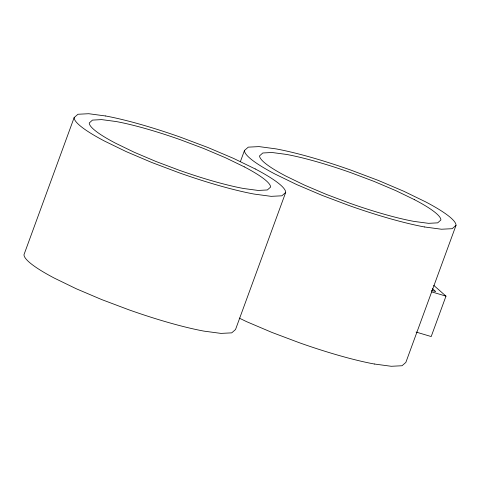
<?xml version="1.0" encoding="UTF-8"?>
<svg xmlns="http://www.w3.org/2000/svg" width="480" height="480" viewBox="0 0 480 480"><rect width="100%" height="100%" fill="white"/><g stroke="black" fill="none" stroke-linecap="round" stroke-linejoin="round"><path stroke-width="0.72" d="M105.69 115.992L88.722 113.718L77.964 114.258L74.154 117.576L24 254.634A106.29 16.446 20.1 0 0 54.426 278.16L76.194 288.732L101.622 299.544L128.97 309.84A116.022 17.952 20.1 0 0 203.994 331.128L220.962 333.396L231.714 332.856L235.524 329.538L285.678 192.48A106.29 16.446 20.1 0 0 255.258 168.954M240.36 161.706L244.476 150.462L248.286 147.144L259.038 146.604L276.012 148.878A116.022 17.952 20.1 0 1 351.03 170.16L378.378 180.456L403.806 191.268L425.586 201.846A106.29 16.446 20.1 0 1 456.012 225.372L405.846 362.424L402.036 365.742L391.278 366.282L374.31 364.008M433.728 285.348L445.986 296.13L431.196 336.552L416.1 332.058M285.678 192.48L281.874 195.804L271.116 196.344L254.142 194.07A116.022 17.952 20.1 0 1 179.124 172.782L151.782 162.486L126.348 151.68L104.574 141.102A106.29 16.446 20.1 0 1 74.142 117.57M456 225.366L452.19 228.69L441.432 229.23L424.464 226.956M431.436 290.304L435.732 291.588L432.408 288.66M431.61 291.852L445.986 296.13M414.642 199.758L395.934 190.686L374.112 181.428L350.658 172.608A99.444 15.384 20.1 0 0 286.428 154.416L271.938 152.496L262.782 152.988L259.584 155.856A91.11 14.094 20.1 0 0 285.84 176.07L304.542 185.142L326.364 194.406L349.812 203.226A99.444 15.384 20.1 0 0 414.048 221.412L428.538 223.332L437.694 222.846L440.892 219.972A91.11 14.094 20.1 0 0 414.63 199.758M255.264 168.96L233.484 158.376L208.056 147.57L180.708 137.274A116.022 17.952 20.1 0 0 105.684 115.986M244.32 166.872L225.612 157.8L203.79 148.536L180.342 139.722A99.444 15.384 20.1 0 0 116.106 121.53L101.622 119.61L92.46 120.102L89.262 122.97A91.11 14.094 20.1 0 0 115.524 143.184L134.226 152.256L156.048 161.52L179.496 170.34A99.444 15.384 20.1 0 0 243.732 188.526L258.216 190.446L267.372 189.96L270.576 187.086A91.11 14.094 20.1 0 0 244.314 166.872M239.256 318.096L246.516 321.624L271.944 332.43L299.292 342.726A116.022 17.952 20.1 0 0 374.316 364.014M244.464 150.456A106.29 16.446 20.1 0 0 274.902 173.988L296.67 184.566L322.098 195.372L349.446 205.668A116.022 17.952 20.1 0 0 424.47 226.956"/></g></svg>
